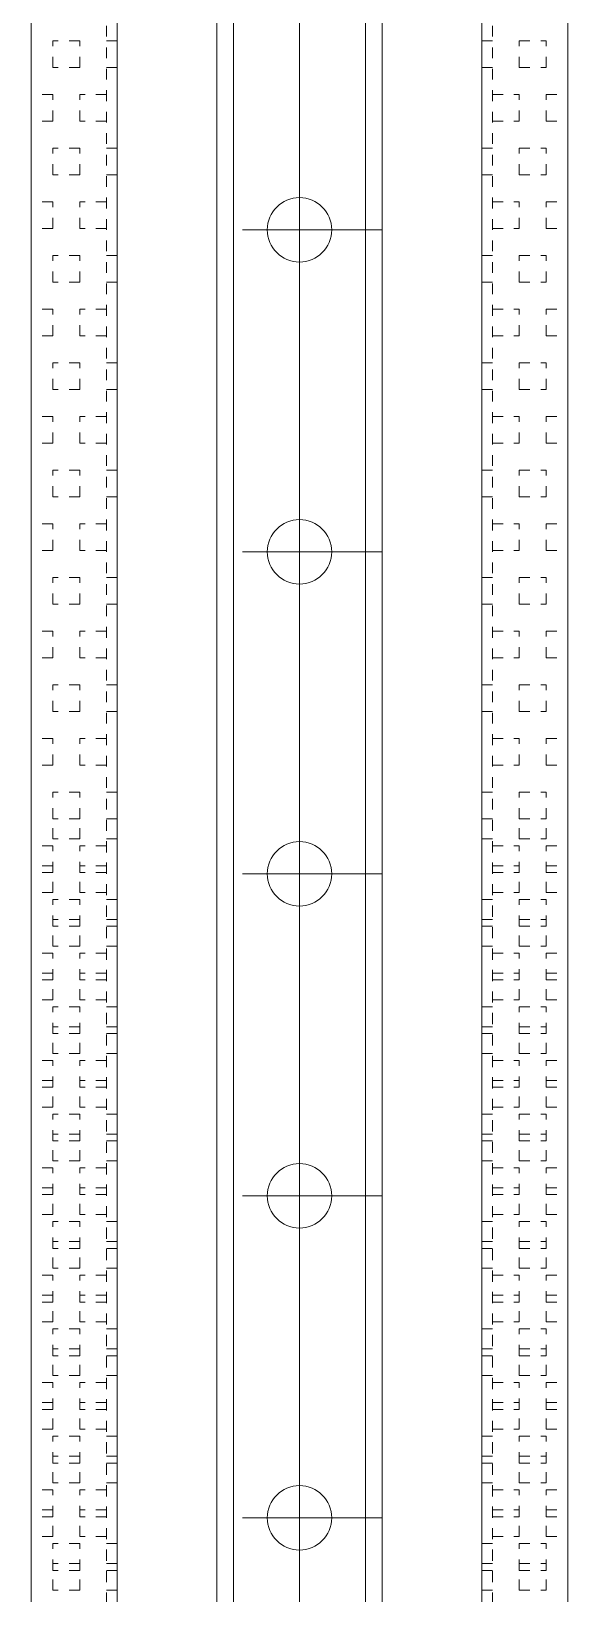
# Model space of a CAD drawing. Header units: millimetres. Extents: x 132745 to 150447, y -25377 to -12762.
# Drawn here: x 136240.9 to 136290.9, y -15047.5 to -14902 of the extents above; entities that cross this region are included whole.
import ezdxf

# ---------------------------------------------------------------- set-up
doc = ezdxf.new("R2010")
doc.units = ezdxf.units.MM
doc.linetypes.add('AD_LTYPE1 0 mm', pattern=[16, 13, -1, 1, -1])
doc.linetypes.add('AD_LTYPE3 0 mm', pattern=[2, 1, -1])
doc.layers.add('CAXA_0', color=7, linetype='Continuous', lineweight=18)
for name, color, linetype, lineweight, true_color in [('cdr_dwg1', 4, 'Continuous', 18, 0x00ffff), ('cdr_dwg3', 1, 'AD_LTYPE1 0 mm', 18, 0xff0000), ('cdr_dwg5', 6, 'AD_LTYPE3 0 mm', 18, 0xff00ff)]:
    doc.layers.add(name, color=color, linetype=linetype, lineweight=lineweight, true_color=true_color)

msp = doc.modelspace()

# ---------------------------------------------------------------- linework, layer by layer
at = {"layer": 'CAXA_0', "color": 4, "linetype": 'Continuous', "true_color": 0x00ffff}
for p, q in [((136258.217, -16145.337), (136258.217, -14441.471)), ((136273.602, -16145.337), (136273.602, -14441.471))]:
    msp.add_line(p, q, dxfattribs=at)
at = {"layer": 'CAXA_0', "color": 7, "linetype": 'Continuous'}
for p, q in [((136259.756, -16145.337), (136259.756, -14441.471)), ((136272.064, -16145.337), (136272.064, -14441.471))]:
    msp.add_line(p, q, dxfattribs=at)
at = {"layer": 'cdr_dwg1', "linetype": 'Continuous'}
for p, q in [((136240.91, -14481.471), (136240.91, -16135.337)), ((136248.91, -14481.471), (136248.91, -16135.337)), ((136282.91, -14481.471), (136282.91, -16135.337)), ((136290.91, -14481.471), (136290.91, -16135.337))]:
    msp.add_line(p, q, dxfattribs=at)
for centre in [(136265.91, -14920.471), (136265.91, -14950.471), (136265.91, -14980.471), (136265.91, -15010.471), (136265.91, -15040.471)]:
    msp.add_circle(centre, 3, dxfattribs=at)
at = {"layer": 'cdr_dwg3', "linetype": 'AD_LTYPE1 0 mm'}
for p, q in [((136265.91, -14377.961), (136265.91, -16225.471)), ((136265.91, -14409.707), (136265.91, -15588.471)), ((136265.91, -14437.471), (136265.91, -15451.791)), ((136273.602, -14920.471), (136259.756, -14920.471)), ((136273.602, -14950.471), (136259.756, -14950.471)), ((136273.602, -14980.471), (136259.756, -14980.471)), ((136273.602, -15010.471), (136259.756, -15010.471)), ((136273.602, -15040.471), (136259.756, -15040.471))]:
    msp.add_line(p, q, dxfattribs=at)
at = {"layer": 'cdr_dwg5', "linetype": 'AD_LTYPE3 0 mm'}
for p, q in [((136247.932, -15400.471), (136247.932, -14796.567)), ((136283.887, -15400.471), (136283.887, -14796.567)), ((136245.432, -14902.862), (136242.932, -14902.862)), ((136242.932, -14905.362), (136242.932, -14902.862)), ((136245.432, -14905.362), (136245.432, -14902.862)), ((136248.91, -14902.862), (136247.932, -14902.862)), ((136282.91, -14902.862), (136283.887, -14902.862)), ((136286.387, -14902.862), (136288.887, -14902.862)), ((136286.387, -14905.362), (136286.387, -14902.862)), ((136288.887, -14905.362), (136288.887, -14902.862)), ((136245.432, -14905.362), (136242.932, -14905.362)), ((136248.91, -14905.362), (136247.932, -14905.362)), ((136282.91, -14905.362), (136283.887, -14905.362)), ((136286.387, -14905.362), (136288.887, -14905.362)), ((136242.932, -14907.862), (136240.91, -14907.862)), ((136242.932, -14910.362), (136242.932, -14907.862)), ((136247.932, -14907.862), (136245.432, -14907.862)), ((136245.432, -14910.362), (136245.432, -14907.862)), ((136283.887, -14907.862), (136286.387, -14907.862)), ((136286.387, -14910.362), (136286.387, -14907.862)), ((136288.887, -14907.862), (136290.91, -14907.862)), ((136288.887, -14910.362), (136288.887, -14907.862)), ((136242.932, -14910.362), (136240.91, -14910.362)), ((136247.932, -14910.362), (136245.432, -14910.362)), ((136283.887, -14910.362), (136286.387, -14910.362)), ((136288.887, -14910.362), (136290.91, -14910.362)), ((136245.432, -14912.862), (136242.932, -14912.862)), ((136242.932, -14915.362), (136242.932, -14912.862)), ((136245.432, -14915.362), (136245.432, -14912.862)), ((136248.91, -14912.862), (136247.932, -14912.862)), ((136282.91, -14912.862), (136283.887, -14912.862)), ((136286.387, -14912.862), (136288.887, -14912.862)), ((136286.387, -14915.362), (136286.387, -14912.862)), ((136288.887, -14915.362), (136288.887, -14912.862)), ((136245.432, -14915.362), (136242.932, -14915.362)), ((136248.91, -14915.362), (136247.932, -14915.362)), ((136282.91, -14915.362), (136283.887, -14915.362)), ((136286.387, -14915.362), (136288.887, -14915.362)), ((136242.932, -14917.862), (136240.91, -14917.862)), ((136242.932, -14920.362), (136242.932, -14917.862)), ((136247.932, -14917.862), (136245.432, -14917.862)), ((136245.432, -14920.362), (136245.432, -14917.862)), ((136283.887, -14917.862), (136286.387, -14917.862)), ((136286.387, -14920.362), (136286.387, -14917.862)), ((136288.887, -14917.862), (136290.91, -14917.862)), ((136288.887, -14920.362), (136288.887, -14917.862)), ((136242.932, -14920.362), (136240.91, -14920.362)), ((136247.932, -14920.362), (136245.432, -14920.362)), ((136283.887, -14920.362), (136286.387, -14920.362)), ((136288.887, -14920.362), (136290.91, -14920.362)), ((136245.432, -14922.862), (136242.932, -14922.862)), ((136242.932, -14925.362), (136242.932, -14922.862)), ((136245.432, -14925.362), (136245.432, -14922.862)), ((136248.91, -14922.862), (136247.932, -14922.862)), ((136282.91, -14922.862), (136283.887, -14922.862)), ((136286.387, -14922.862), (136288.887, -14922.862)), ((136286.387, -14925.362), (136286.387, -14922.862)), ((136288.887, -14925.362), (136288.887, -14922.862)), ((136245.432, -14925.362), (136242.932, -14925.362)), ((136248.91, -14925.362), (136247.932, -14925.362)), ((136282.91, -14925.362), (136283.887, -14925.362)), ((136286.387, -14925.362), (136288.887, -14925.362)), ((136242.932, -14927.862), (136240.91, -14927.862)), ((136242.932, -14930.362), (136242.932, -14927.862)), ((136247.932, -14927.862), (136245.432, -14927.862)), ((136245.432, -14930.362), (136245.432, -14927.862)), ((136283.887, -14927.862), (136286.387, -14927.862)), ((136286.387, -14930.362), (136286.387, -14927.862)), ((136288.887, -14927.862), (136290.91, -14927.862)), ((136288.887, -14930.362), (136288.887, -14927.862)), ((136242.932, -14930.362), (136240.91, -14930.362)), ((136247.932, -14930.362), (136245.432, -14930.362)), ((136283.887, -14930.362), (136286.387, -14930.362)), ((136288.887, -14930.362), (136290.91, -14930.362)), ((136245.432, -14932.862), (136242.932, -14932.862)), ((136242.932, -14935.362), (136242.932, -14932.862)), ((136245.432, -14935.362), (136245.432, -14932.862)), ((136248.91, -14932.862), (136247.932, -14932.862)), ((136282.91, -14932.862), (136283.887, -14932.862)), ((136286.387, -14932.862), (136288.887, -14932.862)), ((136286.387, -14935.362), (136286.387, -14932.862)), ((136288.887, -14935.362), (136288.887, -14932.862)), ((136245.432, -14935.362), (136242.932, -14935.362)), ((136248.91, -14935.362), (136247.932, -14935.362)), ((136282.91, -14935.362), (136283.887, -14935.362)), ((136286.387, -14935.362), (136288.887, -14935.362)), ((136242.932, -14937.862), (136240.91, -14937.862)), ((136242.932, -14940.362), (136242.932, -14937.862)), ((136247.932, -14937.862), (136245.432, -14937.862)), ((136245.432, -14940.362), (136245.432, -14937.862)), ((136283.887, -14937.862), (136286.387, -14937.862)), ((136286.387, -14940.362), (136286.387, -14937.862)), ((136288.887, -14937.862), (136290.91, -14937.862)), ((136288.887, -14940.362), (136288.887, -14937.862)), ((136242.932, -14940.362), (136240.91, -14940.362)), ((136247.932, -14940.362), (136245.432, -14940.362)), ((136283.887, -14940.362), (136286.387, -14940.362)), ((136288.887, -14940.362), (136290.91, -14940.362)), ((136245.432, -14942.862), (136242.932, -14942.862)), ((136242.932, -14945.362), (136242.932, -14942.862)), ((136245.432, -14945.362), (136245.432, -14942.862)), ((136248.91, -14942.862), (136247.932, -14942.862)), ((136282.91, -14942.862), (136283.887, -14942.862)), ((136286.387, -14942.862), (136288.887, -14942.862)), ((136286.387, -14945.362), (136286.387, -14942.862)), ((136288.887, -14945.362), (136288.887, -14942.862)), ((136245.432, -14945.362), (136242.932, -14945.362)), ((136248.91, -14945.362), (136247.932, -14945.362)), ((136282.91, -14945.362), (136283.887, -14945.362)), ((136286.387, -14945.362), (136288.887, -14945.362)), ((136242.932, -14947.862), (136240.91, -14947.862)), ((136242.932, -14950.362), (136242.932, -14947.862)), ((136245.432, -14950.362), (136245.432, -14947.862)), ((136247.932, -14947.862), (136245.432, -14947.862)), ((136283.887, -14947.862), (136286.387, -14947.862)), ((136286.387, -14950.362), (136286.387, -14947.862)), ((136288.887, -14950.362), (136288.887, -14947.862)), ((136288.887, -14947.862), (136290.91, -14947.862)), ((136242.932, -14950.362), (136240.91, -14950.362)), ((136247.932, -14950.362), (136245.432, -14950.362)), ((136283.887, -14950.362), (136286.387, -14950.362)), ((136288.887, -14950.362), (136290.91, -14950.362)), ((136245.432, -14952.862), (136242.932, -14952.862)), ((136242.932, -14955.362), (136242.932, -14952.862)), ((136245.432, -14955.362), (136245.432, -14952.862)), ((136248.91, -14952.862), (136247.932, -14952.862)), ((136282.91, -14952.862), (136283.887, -14952.862)), ((136286.387, -14952.862), (136288.887, -14952.862)), ((136286.387, -14955.362), (136286.387, -14952.862)), ((136288.887, -14955.362), (136288.887, -14952.862)), ((136245.432, -14955.362), (136242.932, -14955.362)), ((136248.91, -14955.362), (136247.932, -14955.362)), ((136282.91, -14955.362), (136283.887, -14955.362)), ((136286.387, -14955.362), (136288.887, -14955.362)), ((136242.932, -14957.862), (136240.91, -14957.862)), ((136242.932, -14960.362), (136242.932, -14957.862)), ((136247.932, -14957.862), (136245.432, -14957.862)), ((136245.432, -14960.362), (136245.432, -14957.862)), ((136283.887, -14957.862), (136286.387, -14957.862)), ((136286.387, -14960.362), (136286.387, -14957.862)), ((136288.887, -14957.862), (136290.91, -14957.862)), ((136288.887, -14960.362), (136288.887, -14957.862)), ((136242.932, -14960.362), (136240.91, -14960.362)), ((136247.932, -14960.362), (136245.432, -14960.362)), ((136283.887, -14960.362), (136286.387, -14960.362)), ((136288.887, -14960.362), (136290.91, -14960.362)), ((136245.432, -14962.862), (136242.932, -14962.862)), ((136242.932, -14965.362), (136242.932, -14962.862)), ((136245.432, -14965.362), (136245.432, -14962.862)), ((136248.91, -14962.862), (136247.932, -14962.862)), ((136282.91, -14962.862), (136283.887, -14962.862)), ((136286.387, -14962.862), (136288.887, -14962.862)), ((136286.387, -14965.362), (136286.387, -14962.862)), ((136288.887, -14965.362), (136288.887, -14962.862)), ((136245.432, -14965.362), (136242.932, -14965.362)), ((136248.91, -14965.362), (136247.932, -14965.362)), ((136282.91, -14965.362), (136283.887, -14965.362)), ((136286.387, -14965.362), (136288.887, -14965.362)), ((136242.932, -14967.862), (136240.91, -14967.862)), ((136242.932, -14970.362), (136242.932, -14967.862)), ((136247.932, -14967.862), (136245.432, -14967.862)), ((136245.432, -14970.362), (136245.432, -14967.862)), ((136283.887, -14967.862), (136286.387, -14967.862)), ((136286.387, -14970.362), (136286.387, -14967.862)), ((136288.887, -14967.862), (136290.91, -14967.862)), ((136288.887, -14970.362), (136288.887, -14967.862)), ((136242.932, -14970.362), (136240.91, -14970.362)), ((136247.932, -14970.362), (136245.432, -14970.362)), ((136283.887, -14970.362), (136286.387, -14970.362)), ((136288.887, -14970.362), (136290.91, -14970.362)), ((136245.432, -14972.862), (136242.932, -14972.862)), ((136242.932, -14975.362), (136242.932, -14972.862)), ((136245.432, -14975.362), (136245.432, -14972.862)), ((136248.91, -14972.862), (136247.932, -14972.862)), ((136282.91, -14972.862), (136283.887, -14972.862)), ((136286.387, -14972.862), (136288.887, -14972.862)), ((136286.387, -14975.362), (136286.387, -14972.862)), ((136288.887, -14975.362), (136288.887, -14972.862)), ((136242.932, -14977.224), (136242.932, -14975.332)), ((136245.432, -14975.362), (136242.932, -14975.362)), ((136245.432, -14977.224), (136245.432, -14975.332)), ((136247.932, -15308.428), (136247.932, -14975.332)), ((136248.91, -14975.362), (136247.932, -14975.362)), ((136282.91, -14975.362), (136283.887, -14975.362)), ((136283.887, -15308.428), (136283.887, -14975.332)), ((136286.387, -14977.224), (136286.387, -14975.332)), ((136286.387, -14975.362), (136288.887, -14975.362)), ((136288.887, -14977.224), (136288.887, -14975.332)), ((136242.932, -14977.862), (136240.91, -14977.862)), ((136245.432, -14977.224), (136242.932, -14977.224)), ((136242.932, -14980.362), (136242.932, -14977.862)), ((136247.932, -14977.862), (136245.432, -14977.862)), ((136245.432, -14980.362), (136245.432, -14977.862)), ((136248.91, -14977.224), (136247.932, -14977.224)), ((136282.91, -14977.224), (136283.887, -14977.224)), ((136283.887, -14977.862), (136286.387, -14977.862)), ((136286.387, -14977.224), (136288.887, -14977.224)), ((136286.387, -14980.362), (136286.387, -14977.862)), ((136288.887, -14977.862), (136290.91, -14977.862)), ((136288.887, -14980.362), (136288.887, -14977.862)), ((136242.932, -14979.724), (136240.91, -14979.724)), ((136242.932, -14980.362), (136240.91, -14980.362)), ((136242.932, -14982.224), (136242.932, -14979.724)), ((136247.932, -14979.724), (136245.432, -14979.724)), ((136245.432, -14982.224), (136245.432, -14979.724)), ((136247.932, -14980.362), (136245.432, -14980.362)), ((136283.887, -14979.724), (136286.387, -14979.724)), ((136283.887, -14980.362), (136286.387, -14980.362)), ((136286.387, -14982.224), (136286.387, -14979.724)), ((136288.887, -14979.724), (136290.91, -14979.724)), ((136288.887, -14982.224), (136288.887, -14979.724)), ((136288.887, -14980.362), (136290.91, -14980.362)), ((136242.932, -14982.224), (136240.91, -14982.224)), ((136247.932, -14982.224), (136245.432, -14982.224)), ((136283.887, -14982.224), (136286.387, -14982.224)), ((136288.887, -14982.224), (136290.91, -14982.224)), ((136245.432, -14982.862), (136242.932, -14982.862)), ((136242.932, -14985.362), (136242.932, -14982.862)), ((136245.432, -14985.362), (136245.432, -14982.862)), ((136248.91, -14982.862), (136247.932, -14982.862)), ((136282.91, -14982.862), (136283.887, -14982.862)), ((136286.387, -14982.862), (136288.887, -14982.862)), ((136286.387, -14985.362), (136286.387, -14982.862)), ((136288.887, -14985.362), (136288.887, -14982.862)), ((136245.432, -14984.724), (136242.932, -14984.724)), ((136242.932, -14987.224), (136242.932, -14984.724)), ((136245.432, -14987.224), (136245.432, -14984.724)), ((136248.91, -14984.724), (136247.932, -14984.724)), ((136282.91, -14984.724), (136283.887, -14984.724)), ((136286.387, -14984.724), (136288.887, -14984.724)), ((136286.387, -14987.224), (136286.387, -14984.724)), ((136288.887, -14987.224), (136288.887, -14984.724)), ((136245.432, -14985.362), (136242.932, -14985.362)), ((136248.91, -14985.362), (136247.932, -14985.362)), ((136282.91, -14985.362), (136283.887, -14985.362)), ((136286.387, -14985.362), (136288.887, -14985.362)), ((136242.932, -14987.862), (136240.91, -14987.862)), ((136245.432, -14987.224), (136242.932, -14987.224)), ((136242.932, -14990.362), (136242.932, -14987.862)), ((136247.932, -14987.862), (136245.432, -14987.862)), ((136245.432, -14990.362), (136245.432, -14987.862)), ((136248.91, -14987.224), (136247.932, -14987.224)), ((136282.91, -14987.224), (136283.887, -14987.224)), ((136283.887, -14987.862), (136286.387, -14987.862)), ((136286.387, -14987.224), (136288.887, -14987.224)), ((136286.387, -14990.362), (136286.387, -14987.862)), ((136288.887, -14987.862), (136290.91, -14987.862)), ((136288.887, -14990.362), (136288.887, -14987.862)), ((136242.932, -14989.724), (136240.91, -14989.724)), ((136242.932, -14990.362), (136240.91, -14990.362)), ((136242.932, -14992.224), (136242.932, -14989.724)), ((136247.932, -14989.724), (136245.432, -14989.724)), ((136245.432, -14992.224), (136245.432, -14989.724)), ((136247.932, -14990.362), (136245.432, -14990.362)), ((136283.887, -14989.724), (136286.387, -14989.724)), ((136283.887, -14990.362), (136286.387, -14990.362)), ((136286.387, -14992.224), (136286.387, -14989.724)), ((136288.887, -14989.724), (136290.91, -14989.724)), ((136288.887, -14992.224), (136288.887, -14989.724)), ((136288.887, -14990.362), (136290.91, -14990.362)), ((136242.932, -14992.224), (136240.91, -14992.224)), ((136247.932, -14992.224), (136245.432, -14992.224)), ((136283.887, -14992.224), (136286.387, -14992.224)), ((136288.887, -14992.224), (136290.91, -14992.224)), ((136245.432, -14992.862), (136242.932, -14992.862)), ((136242.932, -14995.362), (136242.932, -14992.862)), ((136245.432, -14995.362), (136245.432, -14992.862)), ((136248.91, -14992.862), (136247.932, -14992.862)), ((136282.91, -14992.862), (136283.887, -14992.862)), ((136286.387, -14992.862), (136288.887, -14992.862)), ((136286.387, -14995.362), (136286.387, -14992.862)), ((136288.887, -14995.362), (136288.887, -14992.862)), ((136245.432, -14994.724), (136242.932, -14994.724)), ((136242.932, -14997.224), (136242.932, -14994.724)), ((136245.432, -14995.362), (136242.932, -14995.362)), ((136245.432, -14997.224), (136245.432, -14994.724)), ((136248.91, -14994.724), (136247.932, -14994.724)), ((136248.91, -14995.362), (136247.932, -14995.362)), ((136282.91, -14994.724), (136283.887, -14994.724)), ((136282.91, -14995.362), (136283.887, -14995.362)), ((136286.387, -14994.724), (136288.887, -14994.724)), ((136286.387, -14997.224), (136286.387, -14994.724)), ((136286.387, -14995.362), (136288.887, -14995.362)), ((136288.887, -14997.224), (136288.887, -14994.724)), ((136242.932, -14997.862), (136240.91, -14997.862)), ((136245.432, -14997.224), (136242.932, -14997.224)), ((136242.932, -15000.362), (136242.932, -14997.862)), ((136247.932, -14997.862), (136245.432, -14997.862)), ((136245.432, -15000.362), (136245.432, -14997.862)), ((136248.91, -14997.224), (136247.932, -14997.224)), ((136282.91, -14997.224), (136283.887, -14997.224)), ((136283.887, -14997.862), (136286.387, -14997.862)), ((136286.387, -14997.224), (136288.887, -14997.224)), ((136286.387, -15000.362), (136286.387, -14997.862)), ((136288.887, -14997.862), (136290.91, -14997.862)), ((136288.887, -15000.362), (136288.887, -14997.862)), ((136242.932, -14999.724), (136240.91, -14999.724)), ((136242.932, -15002.224), (136242.932, -14999.724)), ((136247.932, -14999.724), (136245.432, -14999.724)), ((136245.432, -15002.224), (136245.432, -14999.724)), ((136283.887, -14999.724), (136286.387, -14999.724)), ((136286.387, -15002.224), (136286.387, -14999.724)), ((136288.887, -14999.724), (136290.91, -14999.724)), ((136288.887, -15002.224), (136288.887, -14999.724)), ((136242.932, -15000.362), (136240.91, -15000.362)), ((136247.932, -15000.362), (136245.432, -15000.362)), ((136283.887, -15000.362), (136286.387, -15000.362)), ((136288.887, -15000.362), (136290.91, -15000.362)), ((136242.932, -15002.224), (136240.91, -15002.224)), ((136247.932, -15002.224), (136245.432, -15002.224)), ((136283.887, -15002.224), (136286.387, -15002.224)), ((136288.887, -15002.224), (136290.91, -15002.224)), ((136245.432, -15002.862), (136242.932, -15002.862)), ((136242.932, -15005.362), (136242.932, -15002.862)), ((136245.432, -15005.362), (136245.432, -15002.862)), ((136248.91, -15002.862), (136247.932, -15002.862)), ((136282.91, -15002.862), (136283.887, -15002.862)), ((136286.387, -15002.862), (136288.887, -15002.862)), ((136286.387, -15005.362), (136286.387, -15002.862)), ((136288.887, -15005.362), (136288.887, -15002.862)), ((136245.432, -15004.724), (136242.932, -15004.724)), ((136242.932, -15007.224), (136242.932, -15004.724)), ((136245.432, -15005.362), (136242.932, -15005.362)), ((136245.432, -15007.224), (136245.432, -15004.724)), ((136248.91, -15004.724), (136247.932, -15004.724)), ((136248.91, -15005.362), (136247.932, -15005.362)), ((136282.91, -15004.724), (136283.887, -15004.724)), ((136282.91, -15005.362), (136283.887, -15005.362)), ((136286.387, -15004.724), (136288.887, -15004.724)), ((136286.387, -15007.224), (136286.387, -15004.724)), ((136286.387, -15005.362), (136288.887, -15005.362)), ((136288.887, -15007.224), (136288.887, -15004.724)), ((136242.932, -15007.862), (136240.91, -15007.862)), ((136245.432, -15007.224), (136242.932, -15007.224)), ((136242.932, -15010.362), (136242.932, -15007.862)), ((136247.932, -15007.862), (136245.432, -15007.862)), ((136245.432, -15010.362), (136245.432, -15007.862)), ((136248.91, -15007.224), (136247.932, -15007.224)), ((136282.91, -15007.224), (136283.887, -15007.224)), ((136283.887, -15007.862), (136286.387, -15007.862)), ((136286.387, -15007.224), (136288.887, -15007.224)), ((136286.387, -15010.362), (136286.387, -15007.862)), ((136288.887, -15007.862), (136290.91, -15007.862)), ((136288.887, -15010.362), (136288.887, -15007.862)), ((136242.932, -15009.724), (136240.91, -15009.724)), ((136242.932, -15012.224), (136242.932, -15009.724)), ((136247.932, -15009.724), (136245.432, -15009.724)), ((136245.432, -15012.224), (136245.432, -15009.724)), ((136283.887, -15009.724), (136286.387, -15009.724)), ((136286.387, -15012.224), (136286.387, -15009.724)), ((136288.887, -15009.724), (136290.91, -15009.724)), ((136288.887, -15012.224), (136288.887, -15009.724)), ((136242.932, -15010.362), (136240.91, -15010.362)), ((136247.932, -15010.362), (136245.432, -15010.362)), ((136283.887, -15010.362), (136286.387, -15010.362)), ((136288.887, -15010.362), (136290.91, -15010.362)), ((136242.932, -15012.224), (136240.91, -15012.224)), ((136245.432, -15012.862), (136242.932, -15012.862)), ((136242.932, -15015.362), (136242.932, -15012.862)), ((136247.932, -15012.224), (136245.432, -15012.224)), ((136245.432, -15015.362), (136245.432, -15012.862)), ((136248.91, -15012.862), (136247.932, -15012.862)), ((136282.91, -15012.862), (136283.887, -15012.862)), ((136283.887, -15012.224), (136286.387, -15012.224)), ((136286.387, -15012.862), (136288.887, -15012.862)), ((136286.387, -15015.362), (136286.387, -15012.862)), ((136288.887, -15012.224), (136290.91, -15012.224)), ((136288.887, -15015.362), (136288.887, -15012.862)), ((136245.432, -15014.724), (136242.932, -15014.724)), ((136242.932, -15017.224), (136242.932, -15014.724)), ((136245.432, -15015.362), (136242.932, -15015.362)), ((136245.432, -15017.224), (136245.432, -15014.724)), ((136248.91, -15014.724), (136247.932, -15014.724)), ((136248.91, -15015.362), (136247.932, -15015.362)), ((136282.91, -15014.724), (136283.887, -15014.724)), ((136282.91, -15015.362), (136283.887, -15015.362)), ((136286.387, -15014.724), (136288.887, -15014.724)), ((136286.387, -15017.224), (136286.387, -15014.724)), ((136286.387, -15015.362), (136288.887, -15015.362)), ((136288.887, -15017.224), (136288.887, -15014.724)), ((136245.432, -15017.224), (136242.932, -15017.224)), ((136248.91, -15017.224), (136247.932, -15017.224)), ((136282.91, -15017.224), (136283.887, -15017.224)), ((136286.387, -15017.224), (136288.887, -15017.224)), ((136242.932, -15017.862), (136240.91, -15017.862)), ((136242.932, -15020.362), (136242.932, -15017.862)), ((136247.932, -15017.862), (136245.432, -15017.862)), ((136245.432, -15020.362), (136245.432, -15017.862)), ((136283.887, -15017.862), (136286.387, -15017.862)), ((136286.387, -15020.362), (136286.387, -15017.862)), ((136288.887, -15017.862), (136290.91, -15017.862)), ((136288.887, -15020.362), (136288.887, -15017.862)), ((136242.932, -15019.724), (136240.91, -15019.724)), ((136242.932, -15022.224), (136242.932, -15019.724)), ((136247.932, -15019.724), (136245.432, -15019.724)), ((136245.432, -15022.224), (136245.432, -15019.724)), ((136283.887, -15019.724), (136286.387, -15019.724)), ((136286.387, -15022.224), (136286.387, -15019.724)), ((136288.887, -15019.724), (136290.91, -15019.724)), ((136288.887, -15022.224), (136288.887, -15019.724)), ((136242.932, -15020.362), (136240.91, -15020.362)), ((136247.932, -15020.362), (136245.432, -15020.362)), ((136283.887, -15020.362), (136286.387, -15020.362)), ((136288.887, -15020.362), (136290.91, -15020.362)), ((136242.932, -15022.224), (136240.91, -15022.224)), ((136245.432, -15022.862), (136242.932, -15022.862)), ((136242.932, -15025.362), (136242.932, -15022.862)), ((136247.932, -15022.224), (136245.432, -15022.224)), ((136245.432, -15025.362), (136245.432, -15022.862)), ((136248.91, -15022.862), (136247.932, -15022.862)), ((136282.91, -15022.862), (136283.887, -15022.862)), ((136283.887, -15022.224), (136286.387, -15022.224)), ((136286.387, -15022.862), (136288.887, -15022.862)), ((136286.387, -15025.362), (136286.387, -15022.862)), ((136288.887, -15022.224), (136290.91, -15022.224)), ((136288.887, -15025.362), (136288.887, -15022.862)), ((136245.432, -15024.724), (136242.932, -15024.724)), ((136242.932, -15027.224), (136242.932, -15024.724)), ((136245.432, -15025.362), (136242.932, -15025.362)), ((136245.432, -15027.224), (136245.432, -15024.724)), ((136248.91, -15024.724), (136247.932, -15024.724)), ((136248.91, -15025.362), (136247.932, -15025.362)), ((136282.91, -15024.724), (136283.887, -15024.724)), ((136282.91, -15025.362), (136283.887, -15025.362)), ((136286.387, -15024.724), (136288.887, -15024.724)), ((136286.387, -15027.224), (136286.387, -15024.724)), ((136286.387, -15025.362), (136288.887, -15025.362)), ((136288.887, -15027.224), (136288.887, -15024.724)), ((136245.432, -15027.224), (136242.932, -15027.224)), ((136248.91, -15027.224), (136247.932, -15027.224)), ((136282.91, -15027.224), (136283.887, -15027.224)), ((136286.387, -15027.224), (136288.887, -15027.224)), ((136242.932, -15027.862), (136240.91, -15027.862)), ((136242.932, -15030.362), (136242.932, -15027.862)), ((136247.932, -15027.862), (136245.432, -15027.862)), ((136245.432, -15030.362), (136245.432, -15027.862)), ((136283.887, -15027.862), (136286.387, -15027.862)), ((136286.387, -15030.362), (136286.387, -15027.862)), ((136288.887, -15027.862), (136290.91, -15027.862)), ((136288.887, -15030.362), (136288.887, -15027.862)), ((136242.932, -15029.724), (136240.91, -15029.724)), ((136242.932, -15032.224), (136242.932, -15029.724)), ((136247.932, -15029.724), (136245.432, -15029.724)), ((136245.432, -15032.224), (136245.432, -15029.724)), ((136283.887, -15029.724), (136286.387, -15029.724)), ((136286.387, -15032.224), (136286.387, -15029.724)), ((136288.887, -15029.724), (136290.91, -15029.724)), ((136288.887, -15032.224), (136288.887, -15029.724)), ((136242.932, -15030.362), (136240.91, -15030.362)), ((136247.932, -15030.362), (136245.432, -15030.362)), ((136283.887, -15030.362), (136286.387, -15030.362)), ((136288.887, -15030.362), (136290.91, -15030.362)), ((136242.932, -15032.224), (136240.91, -15032.224)), ((136245.432, -15032.862), (136242.932, -15032.862)), ((136242.932, -15035.362), (136242.932, -15032.862)), ((136247.932, -15032.224), (136245.432, -15032.224)), ((136245.432, -15035.362), (136245.432, -15032.862)), ((136248.91, -15032.862), (136247.932, -15032.862)), ((136282.91, -15032.862), (136283.887, -15032.862)), ((136283.887, -15032.224), (136286.387, -15032.224)), ((136286.387, -15032.862), (136288.887, -15032.862)), ((136286.387, -15035.362), (136286.387, -15032.862)), ((136288.887, -15032.224), (136290.91, -15032.224)), ((136288.887, -15035.362), (136288.887, -15032.862)), ((136245.432, -15034.724), (136242.932, -15034.724)), ((136242.932, -15037.224), (136242.932, -15034.724)), ((136245.432, -15035.362), (136242.932, -15035.362)), ((136245.432, -15037.224), (136245.432, -15034.724)), ((136248.91, -15034.724), (136247.932, -15034.724)), ((136248.91, -15035.362), (136247.932, -15035.362)), ((136282.91, -15034.724), (136283.887, -15034.724)), ((136282.91, -15035.362), (136283.887, -15035.362)), ((136286.387, -15034.724), (136288.887, -15034.724)), ((136286.387, -15037.224), (136286.387, -15034.724)), ((136286.387, -15035.362), (136288.887, -15035.362)), ((136288.887, -15037.224), (136288.887, -15034.724)), ((136245.432, -15037.224), (136242.932, -15037.224)), ((136248.91, -15037.224), (136247.932, -15037.224)), ((136282.91, -15037.224), (136283.887, -15037.224)), ((136286.387, -15037.224), (136288.887, -15037.224)), ((136242.932, -15037.862), (136240.91, -15037.862)), ((136242.932, -15040.362), (136242.932, -15037.862)), ((136247.932, -15037.862), (136245.432, -15037.862)), ((136245.432, -15040.362), (136245.432, -15037.862)), ((136283.887, -15037.862), (136286.387, -15037.862)), ((136286.387, -15040.362), (136286.387, -15037.862)), ((136288.887, -15037.862), (136290.91, -15037.862)), ((136288.887, -15040.362), (136288.887, -15037.862)), ((136242.932, -15039.724), (136240.91, -15039.724)), ((136242.932, -15040.362), (136240.91, -15040.362)), ((136242.932, -15042.224), (136242.932, -15039.724)), ((136247.932, -15039.724), (136245.432, -15039.724)), ((136245.432, -15042.224), (136245.432, -15039.724)), ((136247.932, -15040.362), (136245.432, -15040.362)), ((136283.887, -15039.724), (136286.387, -15039.724)), ((136283.887, -15040.362), (136286.387, -15040.362)), ((136286.387, -15042.224), (136286.387, -15039.724)), ((136288.887, -15039.724), (136290.91, -15039.724)), ((136288.887, -15042.224), (136288.887, -15039.724)), ((136288.887, -15040.362), (136290.91, -15040.362)), ((136242.932, -15042.224), (136240.91, -15042.224)), ((136245.432, -15042.862), (136242.932, -15042.862)), ((136242.932, -15045.362), (136242.932, -15042.862)), ((136247.932, -15042.224), (136245.432, -15042.224)), ((136245.432, -15045.362), (136245.432, -15042.862)), ((136248.91, -15042.862), (136247.932, -15042.862)), ((136282.91, -15042.862), (136283.887, -15042.862)), ((136283.887, -15042.224), (136286.387, -15042.224)), ((136286.387, -15042.862), (136288.887, -15042.862)), ((136286.387, -15045.362), (136286.387, -15042.862)), ((136288.887, -15042.224), (136290.91, -15042.224)), ((136288.887, -15045.362), (136288.887, -15042.862)), ((136245.432, -15044.724), (136242.932, -15044.724)), ((136242.932, -15047.224), (136242.932, -15044.724)), ((136245.432, -15047.224), (136245.432, -15044.724)), ((136248.91, -15044.724), (136247.932, -15044.724)), ((136282.91, -15044.724), (136283.887, -15044.724)), ((136286.387, -15044.724), (136288.887, -15044.724)), ((136286.387, -15047.224), (136286.387, -15044.724)), ((136288.887, -15047.224), (136288.887, -15044.724)), ((136245.432, -15045.362), (136242.932, -15045.362)), ((136248.91, -15045.362), (136247.932, -15045.362)), ((136282.91, -15045.362), (136283.887, -15045.362)), ((136286.387, -15045.362), (136288.887, -15045.362)), ((136245.432, -15047.224), (136242.932, -15047.224)), ((136248.91, -15047.224), (136247.932, -15047.224)), ((136282.91, -15047.224), (136283.887, -15047.224)), ((136286.387, -15047.224), (136288.887, -15047.224))]:
    msp.add_line(p, q, dxfattribs=at)

doc.saveas('drawing.dxf')
